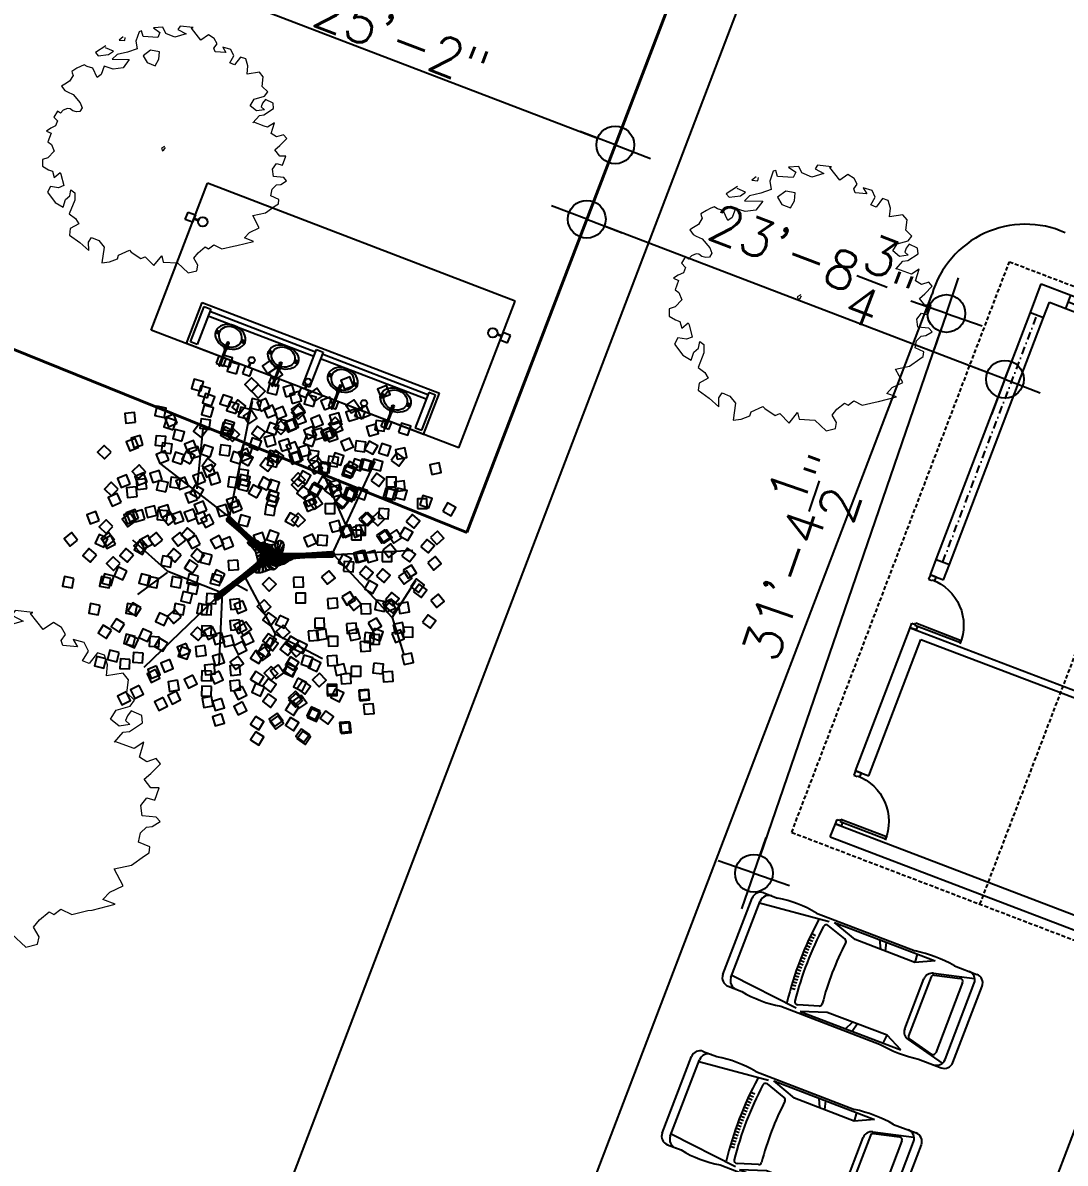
# Model space of a CAD drawing. Extents: x 2080 to 102399, y 2071 to 93424.
# Drawn here: x 77455 to 78118, y 79465 to 80191 of the extents above; entities that cross this region are included whole.
import ezdxf

# ---------------------------------------------------------------- set-up
doc = ezdxf.new("R2010")
doc.units = 0
doc.header["$LTSCALE"] = 20
doc.header["$MEASUREMENT"] = 0
doc.header["$PDMODE"] = 34
doc.header["$PDSIZE"] = 5
doc.linetypes.add('DASHDOT', pattern=[1, 0.5, -0.25, 0, -0.25])
doc.linetypes.add('HIDDEN', pattern=[0.375, 0.25, -0.125])
doc.layers.add('correct', color=230, linetype='Continuous', plot=False)
for name, color, linetype in [('DIMLINE', 254, 'Continuous'), ('DOOR', 1, 'Continuous'), ('PLUMBING', 6, 'Continuous'), ('proposed tree', 3, 'Continuous'), ('road', 2, 'Continuous'), ('Roof lilne', 31, 'Continuous'), ('VEHICLES', 6, 'Continuous'), ('wall', 13, 'Continuous')]:
    doc.layers.add(name, color=color, linetype=linetype)
for name, color, linetype, lineweight in [('fence', 13, 'FENCELINE2', 40), ('Mango tree', 96, 'Continuous', 5), ('sappotta', 114, 'Continuous', 5)]:
    doc.layers.add(name, color=color, linetype=linetype, lineweight=lineweight)
doc.styles.add('STYLE1', font='romans.shx')
doc.linetypes.add('FENCELINE2', pattern='A,0.25,-0.1,[132,ltypeshp.shx,S=0.1,R=0,X=-0.1,Y=0],-0.1,1', length=1.45)
doc.dimstyles.get("Standard").update_dxf_attribs({"dimtxt": 24, "dimasz": 12, "dimexe": 0.18, "dimexo": 0.0625, "dimgap": 0, "dimtad": 1, "dimzin": 1, "dimdsep": 46, "dimlunit": 4, "dimtxsty": 'STYLE1', "dimblk": 'BLK', "dimcen": 0, "dimse1": 1, "dimse2": 1, "dimclrt": 3, "dimazin": 0, "dimtfac": 1, "dimtix": 1, "dimtmove": 2, "dimatfit": 3, "dimldrblk": 'BLK', "dimfxl": 1, "dimtolj": 1, "dimtzin": 0, "dimarcsym": 0})

# ---------------------------------------------------------------- blocks, each defined once
blk = doc.blocks.new('NEEM')
at = {"layer": 'sappotta', "linetype": 'Continuous'}
for p, q in [((-0.2131, 1.0923), (-0.2421, 1.0068)), ((-0.1911, 1.0989), (-0.2131, 1.0923)), ((-0.177, 1.0484), (-0.1911, 1.0989)), ((0.0031, 1.1323), (-0.083, 1.1274)), ((-0.083, 1.1274), (-0.0227, 1.0834)), ((-0.0227, 1.0834), (-0.0431, 1.0394)), ((0.0298, 1.0769), (0.0031, 1.1323)), ((0.1144, 1.0427), (0.0298, 1.0769)), ((0.2162, 1.072), (0.1144, 1.0427)), ((0.1622, 1.1437), (0.1418, 1.1119)), ((0.1418, 1.1119), (0.2162, 1.072)), ((0.2828, 1.1298), (0.1622, 1.1437)), ((0.2671, 1.1233), (0.2828, 1.1298)), ((0.3509, 1.0158), (0.2671, 1.1233)), ((-0.3588, 1.0435), (-0.3956, 1.0158)), ((-0.3956, 1.0158), (-0.3455, 1.0109)), ((-0.3455, 1.0109), (-0.34, 1.0386)), ((-0.2421, 1.0068), (-0.2303, 0.9351)), ((-0.0431, 1.0394), (-0.177, 1.0484)), ((0.4207, 1.063), (0.3509, 1.0158)), ((0.4731, 1.0296), (0.4207, 1.063)), ((0.5006, 0.9816), (0.4731, 1.0296)), ((-0.517, 0.9628), (-0.6142, 0.9009)), ((-0.5209, 0.9449), (-0.5209, 0.9449)), ((-0.4489, 0.9131), (-0.5209, 0.9449)), ((-0.2303, 0.9351), (-0.3196, 0.9058)), ((-0.1081, 0.9221), (-0.177, 0.8716)), ((-0.0274, 0.9083), (-0.1081, 0.9221)), ((0.4716, 0.9417), (0.5006, 0.9816)), ((0.4825, 0.9083), (0.4716, 0.9417)), ((0.5515, 0.9498), (0.5813, 0.9001)), ((0.6267, 0.9278), (0.5515, 0.9498)), ((0.6541, 0.87), (0.6267, 0.9278)), ((-0.6142, 0.9009), (-0.5891, 0.87)), ((-0.5891, 0.87), (-0.4935, 0.8838)), ((-0.4935, 0.8838), (-0.4489, 0.9131)), ((-0.4152, 0.8838), (-0.459, 0.839)), ((-0.3196, 0.9058), (-0.4152, 0.8838)), ((-0.177, 0.8716), (-0.1394, 0.8089)), ((-0.0345, 0.839), (-0.0274, 0.9083)), ((0.5813, 0.9001), (0.4825, 0.9083)), ((0.6157, 0.8064), (0.6541, 0.87)), ((0.7152, 0.8602), (0.6604, 0.7877)), ((0.7622, 0.8439), (0.7152, 0.8602)), ((0.7826, 0.7787), (0.7622, 0.8439)), ((-0.7489, 0.7739), (-0.7826, 0.7567)), ((-0.7168, 0.7893), (-0.7489, 0.7739)), ((-0.6886, 0.7722), (-0.7168, 0.7893)), ((-0.6384, 0.7576), (-0.6886, 0.7722)), ((-0.5335, 0.7763), (-0.5617, 0.6989)), ((-0.452, 0.7502), (-0.5335, 0.7763)), ((-0.459, 0.839), (-0.3032, 0.8374)), ((-0.3032, 0.8374), (-0.3611, 0.7616)), ((-0.1394, 0.8089), (-0.0674, 0.7796)), ((-0.0674, 0.7796), (-0.0345, 0.839)), ((0.6604, 0.7877), (0.6157, 0.8064)), ((0.7755, 0.7038), (0.7826, 0.7787)), ((-0.8178, 0.6924), (-0.8499, 0.6378)), ((-0.7826, 0.7567), (-0.8304, 0.7291)), ((-0.8304, 0.7291), (-0.8264, 0.7144)), ((-0.8264, 0.7144), (-0.8178, 0.6924)), ((-0.5985, 0.672), (-0.6384, 0.7576)), ((-0.5617, 0.6989), (-0.5985, 0.672)), ((-0.3611, 0.7616), (-0.452, 0.7502)), ((0.8883, 0.7225), (0.7755, 0.7038)), ((0.9236, 0.6785), (0.8883, 0.7225)), ((-0.8922, 0.6126), (-0.9228, 0.5938)), ((-0.8499, 0.6378), (-0.8922, 0.6126)), ((0.9126, 0.5906), (0.9236, 0.6785)), ((-0.9228, 0.5938), (-0.8946, 0.5547)), ((-0.8946, 0.5547), (-0.868, 0.5401)), ((-0.868, 0.5401), (-0.8178, 0.5173)), ((0.9643, 0.5409), (0.9126, 0.5906)), ((0.9338, 0.5002), (0.9643, 0.5409)), ((-0.8178, 0.5173), (-0.752, 0.4399)), ((0.8037, 0.4146), (0.8398, 0.4749)), ((0.8398, 0.4749), (0.9338, 0.5002)), ((0.9424, 0.4708), (0.9165, 0.4374)), ((1.0137, 0.4391), (0.9424, 0.4708)), ((-0.8695, 0.3894), (-0.9079, 0.3723)), ((-0.846, 0.3861), (-0.8695, 0.3894)), ((-0.821, 0.3674), (-0.846, 0.3861)), ((-0.7348, 0.3943), (-0.7567, 0.3609)), ((-0.752, 0.4399), (-0.7348, 0.3943)), ((0.8601, 0.3666), (0.8037, 0.4146)), ((0.9165, 0.4374), (0.904, 0.404)), ((0.904, 0.404), (0.933, 0.378)), ((0.9298, 0.3315), (1.0176, 0.3886)), ((1.0176, 0.3886), (1.0137, 0.4391)), ((-0.9604, 0.3657), (-0.9941, 0.3095)), ((-0.9941, 0.3095), (-0.9612, 0.2745)), ((-0.9345, 0.3454), (-0.9604, 0.3657)), ((-0.9079, 0.3723), (-0.9345, 0.3454)), ((-0.7881, 0.3592), (-0.821, 0.3674)), ((-0.7567, 0.3609), (-0.7881, 0.3592)), ((0.8288, 0.259), (0.8875, 0.3258)), ((0.933, 0.378), (0.8601, 0.3666)), ((0.8875, 0.3258), (0.9298, 0.3315)), ((-0.9612, 0.2745), (-0.9776, 0.2289)), ((0.8382, 0.2623), (0.8288, 0.259)), ((0.9306, 0.2281), (0.8382, 0.2623)), ((1.0254, 0.259), (0.962, 0.2175)), ((0.9964, 0.1597), (1.0254, 0.259)), ((-1.0231, 0.2077), (-1.0622, 0.1825)), ((-1.0622, 0.1825), (-1.0199, 0.1621)), ((-1.0199, 0.1621), (-1.0489, 0.0839)), ((-0.9776, 0.2289), (-1.0231, 0.2077)), ((0.962, 0.2175), (0.9306, 0.2281)), ((1.0458, 0.1287), (0.9964, 0.1597)), ((-1.0489, 0.0839), (-1.0168, 0.0595)), ((1.1092, 0.1491), (1.0458, 0.1287)), ((1.074, 0.0489), (1.1374, 0.114)), ((1.1374, 0.114), (1.1092, 0.1491)), ((-1.0168, 0.0595), (-0.991, -0.0024)), ((0.0196, 0.0407), (-0.0094, 0.0244)), ((-0.0094, 0.0244), (0, 0)), ((0, 0), (0.0141, 0.0114)), ((0.0141, 0.0114), (0.0274, 0.031)), ((1.0286, 0.0106), (1.074, 0.0489)), ((1.074, -0.0472), (1.0286, 0.0106)), ((-1.0481, -0.0619), (-1.0975, -0.0774)), ((-0.991, -0.0024), (-1.0481, -0.0619)), ((1.1288, -0.0472), (1.074, -0.0472)), ((1.0998, -0.1287), (1.1288, -0.0472)), ((-1.0975, -0.0774), (-1.0983, -0.1401)), ((-1.0983, -0.1401), (-1.0442, -0.1727)), ((1.0074, -0.1662), (1.0458, -0.114)), ((1.0458, -0.114), (1.0998, -0.1287)), ((-1.0442, -0.1727), (-1.0066, -0.1849)), ((-1.0066, -0.1849), (-0.9917, -0.2436)), ((-0.9917, -0.2436), (-0.9369, -0.1979)), ((-0.9369, -0.1979), (-0.9298, -0.2134)), ((-0.9298, -0.2134), (-0.9024, -0.3177)), ((1.016, -0.2338), (1.0074, -0.1662)), ((1.11, -0.2427), (1.016, -0.2338)), ((1.0834, -0.3063), (1.1367, -0.2729)), ((1.1367, -0.2729), (1.11, -0.2427)), ((-1.0246, -0.325), (-1.0521, -0.378)), ((-1.0521, -0.378), (-0.9816, -0.4708)), ((-0.9526, -0.3364), (-1.0246, -0.325)), ((-0.9024, -0.3177), (-0.9526, -0.3364)), ((-0.8484, -0.4114), (-0.8374, -0.3552)), ((-0.8374, -0.3552), (-0.8029, -0.3828)), ((0.9917, -0.4105), (1.0043, -0.3495)), ((1.0043, -0.3495), (1.045, -0.3112)), ((1.045, -0.3112), (1.0834, -0.3063)), ((-0.9103, -0.5156), (-0.8883, -0.4456)), ((-0.8883, -0.4456), (-0.8484, -0.4114)), ((-0.8029, -0.4521), (-0.8531, -0.5759)), ((-0.8029, -0.3828), (-0.8029, -0.4521)), ((1.0662, -0.4431), (0.9917, -0.4105)), ((1.0615, -0.4839), (1.0662, -0.4431)), ((-0.9816, -0.4708), (-0.9103, -0.5156)), ((0.9432, -0.5653), (1.0317, -0.5026)), ((1.0317, -0.5026), (1.0615, -0.4839)), ((-0.8531, -0.5759), (-0.7967, -0.6191)), ((0.8264, -0.5914), (0.9432, -0.5653)), ((0.8868, -0.7038), (0.8264, -0.5914)), ((-0.7661, -0.668), (-0.8445, -0.7103)), ((-0.7967, -0.6191), (-0.7661, -0.668)), ((-0.8445, -0.7103), (-0.8523, -0.7698)), ((0.7512, -0.7967), (0.7975, -0.747)), ((0.7975, -0.747), (0.8868, -0.7038)), ((-0.8523, -0.7698), (-0.7575, -0.8382)), ((-0.7575, -0.8382), (-0.6753, -0.9123)), ((-0.676, -0.8358), (-0.6486, -0.791)), ((-0.6753, -0.9123), (-0.676, -0.8358)), ((-0.6486, -0.791), (-0.582, -0.8203)), ((-0.582, -0.8203), (-0.5343, -0.8806)), ((0.68, -0.8667), (0.8343, -0.8276)), ((0.8343, -0.8276), (0.7512, -0.7967)), ((-0.5343, -0.8806), (-0.5538, -1.0247)), ((-0.4011, -0.9547), (-0.3016, -0.9074)), ((-0.3016, -0.9074), (-0.2859, -0.9262)), ((0.3267, -0.9319), (0.3909, -0.8789)), ((0.3909, -0.8789), (0.423, -0.8968)), ((0.423, -0.8968), (0.47, -0.8602)), ((0.47, -0.8602), (0.5429, -0.896)), ((0.5429, -0.896), (0.6518, -0.8708)), ((0.6518, -0.8708), (0.68, -0.8667)), ((-0.4857, -1.015), (-0.4128, -0.9881)), ((-0.4128, -0.9881), (-0.4011, -0.9547)), ((-0.2859, -0.9262), (-0.1966, -0.9856)), ((-0.1966, -0.9856), (-0.1575, -0.9685)), ((-0.1575, -0.9685), (-0.0783, -1.0492)), ((-0.0783, -1.0492), (-0.0063, -0.9604)), ((-0.0063, -0.9604), (0.0063, -1.0174)), ((0.2867, -0.9824), (0.3267, -0.9319)), ((0.3235, -1.0459), (0.2867, -0.9824)), ((-0.5538, -1.0247), (-0.4857, -1.015)), ((0.0063, -1.0174), (0.1394, -1.0255)), ((0.1394, -1.0255), (0.2358, -1.1152)), ((0.3141, -1.0964), (0.3235, -1.0459)), ((0.2358, -1.1152), (0.3141, -1.0964))]:
    blk.add_line(p, q, dxfattribs=at)
blk = doc.blocks.new('3DLF-S')
at = {"color": 3}
blk.add_3dface([(0, 0), (-4, -4, -4), (0, -8, -8), (4, -4, -4)], dxfattribs=at)
blk = doc.blocks.new('3DLFS-S')
at = {"color": 92}
for p, rotation in [((-7.25, 0.25, 10.5), 338.5232090204596), ((-21.75, -8.25, -0.46), 330.9453959009229), ((11.5, -2.25, 8.5), 25.76932762433872), ((28, -11.58, 2.5), 29.93151184050779), ((-11.25, -21.75), 349.3803447238449), ((11, -25.71, 1), 29.93151184050779)]:
    blk.add_blockref('3DLF-S', p, dxfattribs=dict(at, rotation=rotation))
blk.add_blockref('3DLF-S', (-1.75, -11.41, 4.75), dxfattribs=at)
blk = doc.blocks.new('T48')
at = {"color": 10, "extrusion": (6.99446e-33, -1, -1.83772e-16)}
for p, q in [((-0.0984, 0.0995, 0.6032), (-0.0413, 0.3873, 0.7588)), ((-0.1789, 0.1693, 0.6646), (-0.164, 0.3196, 0.8033)), ((-0.0984, 0.0995, 0.5958), (-0.2688, 0.2307, 0.725)), ((0.1651, 0.0063, 0.4593), (0.3567, 0.0169, 0.5895))]:
    blk.add_line(p, q, dxfattribs=at)
at = {"color": 10}
for p, q in [((0.1916, 0.0783, 0.5027), (0.1238, 0.2318, 0.5027)), ((0.1566, 0.0063, 0.4614), (0.2635, 0.2371, 0.6022)), ((-0.2519, -0.036, 0.508), (-0.3387, 0.0423, 0.5387)), ((0.1598, 0.0063, 0.4614), (0.3059, -0.1503, 0.6022)), ((-0.254, -0.0381, 0.5122), (-0.3271, -0.0931, 0.6011)), ((-0.12, -0.0885, 0.417), (-0.2519, -0.036, 0.508)), ((-0.0624, -0.0466, 0.3387), (0.0148, -0.1905, 0.3598)), ((0.3059, -0.1503, 0.6022), (0.3641, -0.0582, 0.653)), ((-0.3111, -0.2741, 0.6445), (-0.1333, -0.1027, 0.4233)), ((-0.1168, -0.0885, 0.417), (-0.1253, -0.2699, 0.5122)), ((0.3059, -0.1503, 0.6022), (0.3344, -0.2434, 0.6382)), ((0.0148, -0.1905, 0.3598), (0.0011, -0.2275, 0.4117)), ((0.0148, -0.1905, 0.3598), (0.1323, -0.2519, 0.3598))]:
    blk.add_line(p, q, dxfattribs=at)
at = {"color": 10, "extrusion": (1, 0, 0)}
blk.add_line((-0.0544, -0.0836, 0.4307), (-0.0929, -0.0624, 0.6985), dxfattribs=at)
at = {"color": 10}
blk.add_lwpolyline([(0.0317, 0.0392, -0.117832), (0.0349, 0.0351, -0.109862), (0.036, 0.0296, -0.036437), (0.0354, 0.0234, -0.034184), (0.0339, 0.0169, -0.070317), (0.0317, 0.0123, 0.121404), (0.0307, 0.0095, 0.105675), (0.0309, 0.0078, 0.10563), (0.0317, 0.0063, 0.11787), (0.034, 0.0048, 0.050289), (0.0402, 0.0032, 0.018663), (0.0459, 0.0025, 0.01497), (0.0529, 0.0021, 0.087147), (0.0578, 0.0029, -0.118281), (0.0614, 0.0032, -0.325615), (0.0642, 0.0004, -0.326103), (0.0624, -0.0032, -0.032273), (0.0591, -0.0046, 0.027106), (0.055, -0.0063, 0.002318), (0.0467, -0.0105, 0.008478), (0.0444, -0.0116, 0.036344), (0.042, -0.0132, -0.022039), (0.0381, -0.0159, -0.092744), (0.0318, -0.0183, 0.069203), (0.0233, -0.0212, 0.147866), (0.0177, -0.0264, -0.172152), (0.0127, -0.0307, -0.132721), (0.0065, -0.0313, 0.108842), (-0.0011, -0.0317, 0.053805), (-0.0066, -0.0339, -0.040641), (-0.0138, -0.037, -0.081395), (-0.0294, -0.0396, -0.221332), (-0.0349, -0.037, -0.079922), (-0.0366, -0.0342, -0.108313), (-0.037, -0.0317, -0.048517), (-0.0366, -0.0289, -0.02389), (-0.0349, -0.0233, -0.137674), (-0.0294, -0.0155, 0.264867), (-0.0275, -0.0106, 0.017693), (-0.028, -0.0077, 0.00755), (-0.0296, -0.0011, 0.004346), (-0.0318, 0.0072, 0.010497), (-0.0328, 0.0106, 0.070056), (-0.0345, 0.0141, 0.023562), (-0.0413, 0.0233, 0.090241), (-0.0474, 0.0285, -0.118501), (-0.0519, 0.0328, -0.08154), (-0.0529, 0.0353, -0.126697), (-0.0529, 0.037, -0.215241), (-0.0518, 0.0384, -0.116434), (-0.0487, 0.0392, -0.22855), (-0.0456, 0.0377, 0.214017), (-0.0423, 0.036, 0.07524), (-0.0392, 0.0363, 0.190759), (-0.0381, 0.037, 0.274563), (-0.038, 0.0385, -0.2385), (-0.0381, 0.0402, -0.087445), (-0.0371, 0.0416, -0.110244), (-0.036, 0.0423, -0.136741), (-0.0342, 0.0425, -0.06456), (-0.0307, 0.0413, -0.144236), (-0.0272, 0.038, 0.201708), (-0.0243, 0.036, 0.026586), (-0.0197, 0.0351, -0.015616), (-0.0116, 0.0339, -0.012911), (-0.0034, 0.0321, 0.016293), (0.0032, 0.0307, 0.100723), (0.0087, 0.0308, 0.063874), (0.0169, 0.0339, 0.158892), (0.0202, 0.0372, -0.171356), (0.0233, 0.0402, -0.140353), (0.0277, 0.0409, -0.14068)], format="xyb", close=True, dxfattribs=at)
blk.add_circle((0, 0, 0.0593), 0.0169, dxfattribs=at)
at = {"color": 10, "extrusion": (0.668965, 4.71754e-17, 0.743294)}
blk.add_circle((0.0067, 0.1929, 0.4486), 0.00635, dxfattribs=at)
at = {"color": 92, "xscale": 0.00423333291, "yscale": 0.00423333291, "zscale": 0.00423333291}
for p, rotation in [((-0.0512, 0.3634, 0.4773), 180), ((-0.0347, 0.3469, 0.5778), 180), ((0.2193, 0.2927, 0.6911), 127.0355451173859), ((-0.1257, 0.2737, 0.7715), 217.0355451173859), ((-0.2751, 0.2492, 0.5313), 241.10908773184), ((0.0646, 0.2942, 0.7715), 180), ((0.0532, 0.2187, 0.4392), 127.0355451173859), ((0.1697, 0.2419, 0.5345), 127.0355451173859), ((-0.2217, 0.214, 0.6223), 217.0355451173859), ((-0.0766, 0.2087, 0.5239), 217.0355451173859), ((0.0212, 0.2561, 0.581), 180), ((0.0824, 0.1895, 0.3736), 127.0355451173859), ((0.1019, 0.2041, 0.7334), 127.0355451173859), ((0.1566, 0.2654, 0.6181), 180), ((-0.0983, 0.239, 0.6773), 180), ((0.0782, 0.1863, 0.8901), 127.0355451173859), ((-0.2004, 0.1285, 0.6773), 217.0355451173859), ((-0.056, 0.1294, 0.5408), 217.0355451173859), ((-0.0313, 0.1487, 0.9155), 217.0355451173859), ((0.3278, 0.115, 0.6159), 116.7371100578059), ((0.0646, 0.127, 0.8805), 180), ((0.0646, 0.1143, 0.3831), 180), ((-0.2706, 0.0643, 0.3937), 241.10908773184), ((0.0356, 0.06, 0.8699), 217.0355451173859), ((0.1746, 0.1016, 0.8901), 90), ((0.1799, 0.1016, 0.3736), 90), ((0.2043, 0.1016, 0.7334), 90), ((0.2753, 0.0475, 0.4286), 105.1767250495332), ((-0.2856, 0.0738, 0.6742), 260.280514680602), ((-0.1363, 0.0536, 0.6773), 274.426310174705), ((0.0646, 0.0265, 0.8699), 180), ((0.1228, -0.0191, 0.6773), 105.1767250495332), ((-0.3807, 0.0017, 0.5165), 274.426310174705), ((-0.2887, 0.0017, 0.8181), 274.426310174705), ((-0.1701, 0.0017, 0.454), 274.426310174705), ((-0.1119, 0.0017, 0.9165), 274.426310174705), ((0.188, -0.0842, 0.6551), 105.1767250495332), ((-0.0904, -0.066, 0.9165), 311.4618552920909), ((0.24, -0.0892, 0.7673), 68.14117993214732), ((0.2855, -0.0824, 0.5175), 54.73338241883649), ((0.2622, -0.1654, 0.5673), 68.14117993214732), ((0.0168, -0.0972, 0.8329), 19.52835435071045), ((-0.2315, -0.1725, 0.8181), 311.4618552920909), ((-0.0451, -0.1141, 0.7705), 342.4928092333245), ((-0.1488, -0.2181, 0.453), 294.8881552746311), ((0.0639, -0.1597, 0.9017), 19.52835435071045), ((-0.305, -0.2279, 0.5165), 311.4618552920909), ((-0.2725, -0.2122, 0.6456), 311.4618552920909), ((-0.0451, -0.166, 0.9017), 342.4928092333245), ((0.0694, -0.1975, 0.4646), 28.35728449507812), ((0.0977, -0.2045, 0.6371), 19.52835435071045), ((-0.0635, -0.1995, 0.4646), 351.3217393776923), ((0.1544, -0.2796, 0.7345), 19.52835435071045), ((-0.0451, -0.2782, 0.6371), 342.4928092333245), ((-0.0451, -0.3163, 0.7345), 342.4928092333245), ((0.0947, -0.3242, 0.635), 19.52835435071045), ((0.0952, -0.3294, 0.508), 20.68147253157148)]:
    blk.add_blockref('3DLFS-S', p, dxfattribs=dict(at, rotation=rotation))
at = {"xscale": 0.00423333291, "yscale": 0.00423333291, "zscale": 0.00423333291}
for p, rotation in [((-0.0783, -0.0074, 0.9843), 319.1446237411043), ((0.0603, -0.0508, 0.9843), 46.3875157474432)]:
    blk.add_blockref('3DLF-S', p, dxfattribs=dict(at, rotation=rotation))
blk.add_blockref('3DLF-S', (0, -0.0508, 0.9843), dxfattribs=at)
at = {"color": 10}
mesh = blk.add_polymesh((2, 36), dxfattribs=dict(at, n_close=True))
for k, corner in enumerate([(-0.0046, 0.0044, 0.2678), (-0.0035, 0.0053, 0.2678), (-0.0022, 0.0061, 0.2678), (-0.0009, 0.0067, 0.2678), (0.0006, 0.007, 0.2678), (0.0021, 0.007, 0.2678), (0.0035, 0.0068, 0.2678), (0.0049, 0.0063, 0.2678), (0.0062, 0.0056, 0.2678), (0.0074, 0.0047, 0.2678), (0.0083, 0.0036, 0.2678), (0.0091, 0.0023, 0.2678), (0.0097, 0.0009, 0.2678), (0.0099, -0.0005, 0.2678), (0.01, -0.002, 0.2678), (0.0098, -0.0034, 0.2678), (0.0093, -0.0048, 0.2678), (0.0086, -0.0061, 0.2678), (0.0077, -0.0073, 0.2678), (0.0066, -0.0083, 0.2678), (0.0053, -0.009, 0.2678), (0.0039, -0.0096, 0.2678), (0.0025, -0.0099, 0.2678), (0.001, -0.0099, 0.2678), (-0.0004, -0.0097, 0.2678), (-0.0018, -0.0092, 0.2678), (-0.0031, -0.0085, 0.2678), (-0.0043, -0.0076, 0.2678), (-0.0053, -0.0065, 0.2678), (-0.006, -0.0052, 0.2678), (-0.0066, -0.0039, 0.2678), (-0.0069, -0.0024, 0.2678), (-0.0069, -0.0009, 0.2678), (-0.0067, 0.0005, 0.2678), (-0.0062, 0.0019, 0.2678), (-0.0055, 0.0032, 0.2678), (-0.0963, 0.0992, 0.5969), (-0.0957, 0.0985, 0.5976), (-0.0954, 0.0978, 0.5983), (-0.0951, 0.0969, 0.599), (-0.0951, 0.096, 0.5996), (-0.0952, 0.095, 0.6001), (-0.0955, 0.094, 0.6006), (-0.0959, 0.0931, 0.6009), (-0.0965, 0.0922, 0.6011), (-0.0972, 0.0913, 0.6011), (-0.098, 0.0906, 0.6011), (-0.0989, 0.0899, 0.6009), (-0.0999, 0.0894, 0.6006), (-0.1008, 0.0891, 0.6001), (-0.1018, 0.0889, 0.5996), (-0.1027, 0.0889, 0.599), (-0.1036, 0.0891, 0.5983), (-0.1043, 0.0894, 0.5976), (-0.105, 0.0899, 0.5969), (-0.1055, 0.0906, 0.5961), (-0.1059, 0.0913, 0.5954), (-0.1061, 0.0922, 0.5948), (-0.1062, 0.0931, 0.5942), (-0.1061, 0.0941, 0.5936), (-0.1058, 0.0951, 0.5932), (-0.1053, 0.096, 0.5929), (-0.1048, 0.0969, 0.5927), (-0.1041, 0.0978, 0.5926), (-0.1032, 0.0985, 0.5927), (-0.1024, 0.0992, 0.5929), (-0.1014, 0.0997, 0.5932), (-0.1004, 0.1, 0.5936), (-0.0995, 0.1002, 0.5942), (-0.0986, 0.1002, 0.5948), (-0.0977, 0.1, 0.5954), (-0.0969, 0.0997, 0.5961)]):
    mesh.set_mesh_vertex(divmod(k, 36), corner)
mesh = blk.add_polymesh((2, 36), dxfattribs=dict(at, n_close=True))
for k, corner in enumerate([(0.0169, 0, 0.0593), (0.0167, 0.0029, 0.0593), (0.0159, 0.0058, 0.0593), (0.0147, 0.0085, 0.0593), (0.013, 0.0109, 0.0593), (0.0109, 0.013, 0.0593), (0.0085, 0.0147, 0.0593), (0.0058, 0.0159, 0.0593), (0.0029, 0.0167, 0.0593), (0, 0.0169, 0.0593), (-0.0029, 0.0167, 0.0593), (-0.0058, 0.0159, 0.0593), (-0.0085, 0.0147, 0.0593), (-0.0109, 0.013, 0.0593), (-0.013, 0.0109, 0.0593), (-0.0147, 0.0085, 0.0593), (-0.0159, 0.0058, 0.0593), (-0.0167, 0.0029, 0.0593), (-0.0169, 0, 0.0593), (-0.0167, -0.0029, 0.0593), (-0.0159, -0.0058, 0.0593), (-0.0147, -0.0085, 0.0593), (-0.013, -0.0109, 0.0593), (-0.0109, -0.013, 0.0593), (-0.0085, -0.0147, 0.0593), (-0.0058, -0.0159, 0.0593), (-0.0029, -0.0167, 0.0593), (0, -0.0169, 0.0593), (0.0029, -0.0167, 0.0593), (0.0058, -0.0159, 0.0593), (0.0085, -0.0147, 0.0593), (0.0109, -0.013, 0.0593), (0.013, -0.0109, 0.0593), (0.0147, -0.0085, 0.0593), (0.0159, -0.0058, 0.0593), (0.0167, -0.0029, 0.0593), (0.0223, 0.0396), (0.015, 0.0329), (0.0052, 0.0305), (-0.0048, 0.0324), (-0.0147, 0.0344), (-0.0247, 0.0361), (-0.0327, 0.0421), (-0.0383, 0.0368), (-0.0474, 0.0389), (-0.0522, 0.0334), (-0.0448, 0.0267), (-0.0381, 0.0191), (-0.0328, 0.0105), (-0.0301, 0.0007), (-0.0278, -0.0091), (-0.0317, -0.0177), (-0.0361, -0.0268), (-0.0354, -0.0365), (-0.0263, -0.0395), (-0.0163, -0.0378), (-0.0068, -0.0341), (0.0028, -0.0311), (0.0128, -0.0306), (0.0199, -0.0236), (0.0288, -0.019), (0.0384, -0.0157), (0.047, -0.0103), (0.0561, -0.0059), (0.0642, -0.0006), (0.0566, 0.0025), (0.0465, 0.0024), (0.0365, 0.004), (0.031, 0.0108), (0.0348, 0.0202), (0.036, 0.0303), (0.0317, 0.0392)]):
    mesh.set_mesh_vertex(divmod(k, 36), corner)
mesh = blk.add_polymesh((2, 36), dxfattribs=dict(at, n_close=True))
for k, corner in enumerate([(-0.0047, -0.0042, 0.2678), (-0.0056, -0.0031, 0.2678), (-0.0063, -0.0017, 0.2678), (-0.0067, -0.0003, 0.2678), (-0.0069, 0.0011, 0.2678), (-0.0068, 0.0026, 0.2678), (-0.0065, 0.004, 0.2678), (-0.0059, 0.0054, 0.2678), (-0.0051, 0.0066, 0.2678), (-0.0041, 0.0077, 0.2678), (-0.0029, 0.0086, 0.2678), (-0.0016, 0.0093, 0.2678), (-0.0002, 0.0097, 0.2678), (0.0013, 0.0099, 0.2678), (0.0028, 0.0098, 0.2678), (0.0042, 0.0095, 0.2678), (0.0056, 0.0089, 0.2678), (0.0068, 0.0081, 0.2678), (0.0079, 0.0071, 0.2678), (0.0088, 0.0059, 0.2678), (0.0094, 0.0046, 0.2678), (0.0099, 0.0032, 0.2678), (0.01, 0.0017, 0.2678), (0.01, 0.0002, 0.2678), (0.0096, -0.0012, 0.2678), (0.009, -0.0026, 0.2678), (0.0082, -0.0038, 0.2678), (0.0072, -0.0049, 0.2678), (0.0061, -0.0058, 0.2678), (0.0047, -0.0064, 0.2678), (0.0033, -0.0069, 0.2678), (0.0019, -0.007, 0.2678), (0.0004, -0.007, 0.2678), (-0.0011, -0.0066, 0.2678), (-0.0024, -0.0061, 0.2678), (-0.0036, -0.0053, 0.2678), (-0.1348, -0.0955, 0.4233), (-0.1341, -0.0951, 0.4241), (-0.1334, -0.0948, 0.4248), (-0.1325, -0.0946, 0.4254), (-0.1316, -0.0946, 0.426), (-0.1306, -0.0948, 0.4266), (-0.1297, -0.0952, 0.427), (-0.1287, -0.0957, 0.4273), (-0.1279, -0.0963, 0.4275), (-0.1271, -0.0971, 0.4276), (-0.1264, -0.098, 0.4275), (-0.1258, -0.0989, 0.4273), (-0.1254, -0.0999, 0.427), (-0.1252, -0.1009, 0.4266), (-0.1251, -0.1019, 0.426), (-0.1251, -0.1028, 0.4254), (-0.1254, -0.1036, 0.4248), (-0.1258, -0.1044, 0.4241), (-0.1263, -0.105, 0.4233), (-0.127, -0.1055, 0.4226), (-0.1278, -0.1058, 0.4219), (-0.1287, -0.1059, 0.4212), (-0.1296, -0.1059, 0.4206), (-0.1305, -0.1057, 0.4201), (-0.1315, -0.1054, 0.4196), (-0.1324, -0.1049, 0.4193), (-0.1333, -0.1042, 0.4191), (-0.1341, -0.1034, 0.4191), (-0.1348, -0.1026, 0.4191), (-0.1353, -0.1016, 0.4193), (-0.1357, -0.1006, 0.4196), (-0.136, -0.0997, 0.4201), (-0.1361, -0.0987, 0.4206), (-0.136, -0.0978, 0.4212), (-0.1358, -0.0969, 0.4219), (-0.1354, -0.0962, 0.4226)]):
    mesh.set_mesh_vertex(divmod(k, 36), corner)
mesh = blk.add_polymesh((2, 36), dxfattribs=dict(at, n_close=True))
for k, corner in enumerate([(0.0169, 0, 0.0593), (0.0167, 0.0029, 0.0593), (0.0159, 0.0058, 0.0593), (0.0147, 0.0085, 0.0593), (0.013, 0.0109, 0.0593), (0.0109, 0.013, 0.0593), (0.0085, 0.0147, 0.0593), (0.0058, 0.0159, 0.0593), (0.0029, 0.0167, 0.0593), (0, 0.0169, 0.0593), (-0.0029, 0.0167, 0.0593), (-0.0058, 0.0159, 0.0593), (-0.0085, 0.0147, 0.0593), (-0.0109, 0.013, 0.0593), (-0.013, 0.0109, 0.0593), (-0.0147, 0.0085, 0.0593), (-0.0159, 0.0058, 0.0593), (-0.0167, 0.0029, 0.0593), (-0.0169, 0, 0.0593), (-0.0167, -0.0029, 0.0593), (-0.0159, -0.0058, 0.0593), (-0.0147, -0.0085, 0.0593), (-0.013, -0.0109, 0.0593), (-0.0109, -0.013, 0.0593), (-0.0085, -0.0147, 0.0593), (-0.0058, -0.0159, 0.0593), (-0.0029, -0.0167, 0.0593), (0, -0.0169, 0.0593), (0.0029, -0.0167, 0.0593), (0.0058, -0.0159, 0.0593), (0.0085, -0.0147, 0.0593), (0.0109, -0.013, 0.0593), (0.013, -0.0109, 0.0593), (0.0147, -0.0085, 0.0593), (0.0159, -0.0058, 0.0593), (0.0167, -0.0029, 0.0593), (0.0116, 0, 0.2773), (0.0115, 0.002, 0.2773), (0.0109, 0.004, 0.2773), (0.0101, 0.0058, 0.2773), (0.0089, 0.0075, 0.2773), (0.0075, 0.0089, 0.2773), (0.0058, 0.0101, 0.2773), (0.004, 0.0109, 0.2773), (0.002, 0.0115, 0.2773), (0, 0.0116, 0.2773), (-0.002, 0.0115, 0.2773), (-0.004, 0.0109, 0.2773), (-0.0058, 0.0101, 0.2773), (-0.0075, 0.0089, 0.2773), (-0.0089, 0.0075, 0.2773), (-0.0101, 0.0058, 0.2773), (-0.0109, 0.004, 0.2773), (-0.0115, 0.002, 0.2773), (-0.0116, 0, 0.2773), (-0.0115, -0.002, 0.2773), (-0.0109, -0.004, 0.2773), (-0.0101, -0.0058, 0.2773), (-0.0089, -0.0075, 0.2773), (-0.0075, -0.0089, 0.2773), (-0.0058, -0.0101, 0.2773), (-0.004, -0.0109, 0.2773), (-0.002, -0.0115, 0.2773), (0, -0.0116, 0.2773), (0.002, -0.0115, 0.2773), (0.004, -0.0109, 0.2773), (0.0058, -0.0101, 0.2773), (0.0075, -0.0089, 0.2773), (0.0089, -0.0075, 0.2773), (0.0101, -0.0058, 0.2773), (0.0109, -0.004, 0.2773), (0.0115, -0.002, 0.2773)]):
    mesh.set_mesh_vertex(divmod(k, 36), corner)
mesh = blk.add_polymesh((2, 36), dxfattribs=dict(at, n_close=True))
for k, corner in enumerate([(0.0095, 0, 0.2741), (0.0094, 0.0015, 0.2741), (0.009, 0.0029, 0.2741), (0.0084, 0.0042, 0.2741), (0.0075, 0.0054, 0.2741), (0.0065, 0.0065, 0.2741), (0.0053, 0.0073, 0.2741), (0.004, 0.008, 0.2741), (0.0025, 0.0083, 0.2741), (0.0011, 0.0085, 0.2741), (-0.0004, 0.0083, 0.2741), (-0.0018, 0.008, 0.2741), (-0.0032, 0.0073, 0.2741), (-0.0044, 0.0065, 0.2741), (-0.0054, 0.0054, 0.2741), (-0.0063, 0.0042, 0.2741), (-0.0069, 0.0029, 0.2741), (-0.0073, 0.0015, 0.2741), (-0.0074, 0, 0.2741), (-0.0073, -0.0015, 0.2741), (-0.0069, -0.0029, 0.2741), (-0.0063, -0.0042, 0.2741), (-0.0054, -0.0054, 0.2741), (-0.0044, -0.0065, 0.2741), (-0.0032, -0.0073, 0.2741), (-0.0018, -0.008, 0.2741), (-0.0004, -0.0083, 0.2741), (0.0011, -0.0085, 0.2741), (0.0025, -0.0083, 0.2741), (0.004, -0.008, 0.2741), (0.0053, -0.0073, 0.2741), (0.0065, -0.0065, 0.2741), (0.0075, -0.0054, 0.2741), (0.0084, -0.0042, 0.2741), (0.009, -0.0029, 0.2741), (0.0094, -0.0015, 0.2741), (0.1567, 0.0131, 0.4625), (0.1559, 0.013, 0.4632), (0.1551, 0.0127, 0.4639), (0.1544, 0.0122, 0.4646), (0.1537, 0.0116, 0.4652), (0.1531, 0.0108, 0.4657), (0.1526, 0.0099, 0.4662), (0.1523, 0.0089, 0.4665), (0.1521, 0.0078, 0.4667), (0.152, 0.0067, 0.4667), (0.1521, 0.0056, 0.4667), (0.1523, 0.0046, 0.4665), (0.1526, 0.0036, 0.4662), (0.1531, 0.0027, 0.4657), (0.1537, 0.0019, 0.4652), (0.1544, 0.0012, 0.4646), (0.1551, 0.0008, 0.4639), (0.1559, 0.0005, 0.4632), (0.1567, 0.0004, 0.4625), (0.1576, 0.0005, 0.4617), (0.1583, 0.0008, 0.461), (0.1591, 0.0012, 0.4604), (0.1598, 0.0019, 0.4597), (0.1604, 0.0027, 0.4592), (0.1608, 0.0036, 0.4588), (0.1612, 0.0046, 0.4585), (0.1614, 0.0056, 0.4583), (0.1615, 0.0067, 0.4582), (0.1614, 0.0078, 0.4583), (0.1612, 0.0089, 0.4585), (0.1608, 0.0099, 0.4588), (0.1604, 0.0108, 0.4592), (0.1598, 0.0116, 0.4597), (0.1591, 0.0122, 0.4604), (0.1583, 0.0127, 0.461), (0.1576, 0.013, 0.4617)]):
    mesh.set_mesh_vertex(divmod(k, 36), corner)
blk = doc.blocks.new('V1')
at = {"linetype": 'Continuous'}
for p, q in [((0.3282, 0.1883), (0.0354, 0.1582)), ((0.0369, 0.2037), (0.0965, 0.2037)), ((0.2667, 0.2037), (0.6975, 0.2037)), ((0.4523, 0.1591), (0.3485, 0.1943)), ((0.3485, 0.1943), (0.7881, 0.1943)), ((0.5461, 0.1943), (0.5627, 0.1591)), ((0.5748, 0.1943), (0.5836, 0.1591)), ((0.71, 0.1943), (0.7139, 0.1591)), ((0.7881, 0.1943), (0.7139, 0.1591)), ((0.8687, 0.2037), (0.9669, 0.2037)), ((0, -0.1668), (0, 0.1668)), ((0.0354, -0.1668), (0.0354, 0.1668)), ((0.4127, 0.1466), (0.3295, 0.1736)), ((0.7139, 0.1591), (0.4523, 0.1591)), ((0.8, 0.145), (0.9635, 0.1847)), ((0.8059, 0.1393), (0.9093, 0.1644)), ((0.9245, 0.1525), (0.9245, -0.1544)), ((0.9698, -0.1668), (0.9698, 0.1668)), ((1.0039, -0.1668), (1.0039, 0.1668)), ((0.2806, 0.1052), (0.295, 0.1041)), ((0.2817, 0.1183), (0.296, 0.1171)), ((0.7717, -0.1091), (0.7717, 0.1091)), ((0.7965, 0.1274), (0.7965, -0.1293)), ((0.2775, 0.0527), (0.292, 0.0521)), ((0.2781, 0.0658), (0.2925, 0.0651)), ((0.2788, 0.079), (0.2932, 0.0781)), ((0.2796, 0.0921), (0.2941, 0.0911)), ((0.2765, 0), (0.2909, 0)), ((0.2766, 0.0131), (0.291, 0.013)), ((0.2768, 0.0263), (0.2912, 0.026)), ((0.2771, 0.0395), (0.2915, 0.0391)), ((0.2766, -0.0131), (0.291, -0.013)), ((0.2768, -0.0263), (0.2912, -0.026)), ((0.2771, -0.0395), (0.2915, -0.0391)), ((0.2775, -0.0527), (0.292, -0.0521)), ((0.2781, -0.0658), (0.2925, -0.0651)), ((0.2788, -0.079), (0.2932, -0.0781)), ((0.2796, -0.0921), (0.2941, -0.0911)), ((0.2806, -0.1052), (0.295, -0.1041)), ((0.2817, -0.1183), (0.296, -0.1171)), ((0.3282, -0.1883), (0.0354, -0.1582)), ((0.4127, -0.1466), (0.3295, -0.1736)), ((0.4523, -0.1591), (0.3485, -0.1943)), ((0.7139, -0.1591), (0.4523, -0.1591)), ((0.5461, -0.1943), (0.5627, -0.1591)), ((0.5748, -0.1943), (0.5836, -0.1591)), ((0.71, -0.1943), (0.7139, -0.1591)), ((0.7881, -0.1943), (0.7139, -0.1591)), ((0.8, -0.145), (0.9635, -0.1847)), ((0.8059, -0.1413), (0.9093, -0.1664)), ((0.0369, -0.2037), (0.0965, -0.2037)), ((0.2667, -0.2037), (0.6975, -0.2037)), ((0.3485, -0.1943), (0.7881, -0.1943)), ((0.8687, -0.2037), (0.9669, -0.2037))]:
    blk.add_line(p, q, dxfattribs=at)
for centre, radius, start, end in [((0.0369, 0.1668), 0.0369, 90.0171, 179.9829), ((0.0723, 0.1668), 0.0369, 90.0171, 179.9829), ((0.1816, -0.2675), 0.4788, 79.7616, 100.2384), ((0.7831, -0.3777), 0.5877, 81.6216, 98.3784), ((0.9329, 0.1668), 0.0369, 0.0171, 89.9828), ((0.967, 0.1669), 0.0369, 359.9176, 90.0825), ((1.6336, 0), 1.3607, 172.3671, 187.6329), ((1.6488, 0), 1.3454, 173.0262, 186.9738), ((0.3256, 0.1619), 0.0123, 71.8301, 173.1644), ((0.4089, 0.1348), 0.0124, 354.0256, 71.8945), ((0.8087, 0.1091), 0.0369, 103.6822, 179.9556), ((0.9122, 0.1525), 0.0123, 0.0891, 103.6339), ((1.641, 0), 1.2271, 173.7528, 186.2472), ((0.8088, 0.1274), 0.0123, 103.7393, 180.0891), ((0.4089, -0.1348), 0.0124, 288.1055, 5.9744), ((0.8087, -0.1091), 0.0369, 180.0444, 256.3177), ((0.8088, -0.1293), 0.0123, 179.911, 256.2607), ((0.0369, -0.1668), 0.0369, 180.0171, 269.9829), ((0.0723, -0.1668), 0.0369, 180.0171, 269.9829), ((0.3256, -0.1619), 0.0123, 186.8356, 288.1699), ((0.9122, -0.1544), 0.0123, 256.3661, 359.9108), ((0.9329, -0.1668), 0.0369, 270.0172, 359.9829), ((0.967, -0.1669), 0.0369, 269.9174, 0.0824), ((0.1816, 0.2675), 0.4788, 259.7616, 280.2384), ((0.7831, 0.3777), 0.5877, 261.6216, 278.3784)]:
    blk.add_arc(centre, radius, start, end, dxfattribs=at)
blk = doc.blocks.new('DR1H902')
at = {"color": 0}
for p, q in [((-0.5, 0), (-0.5, 1)), ((-0.5, 1), (-0.45, 1)), ((-0.45, 0), (-0.45, 1)), ((-0.5, 0), (-0.45, 0))]:
    blk.add_line(p, q, dxfattribs=at)
blk.add_arc((-0.5, 0), 1, 0, 91.707, dxfattribs=at)
blk = doc.blocks.new('A$C3B4262AC')
at = {"layer": 'DOOR'}
for p, q in [((0, 4), (0, 0)), ((2.5, 4), (0, 4)), ((0, 0), (3, 0)), ((2.5, 2.25), (2.5, 4)), ((3, 2.25), (2.5, 2.25)), ((3, 0), (3, 2.25))]:
    blk.add_line(p, q, dxfattribs=at)
blk = doc.blocks.new('A$C1F9E242A')
blk.add_blockref('A$C3B4262AC', (0, 0))
at = {"xscale": -1}
blk.add_blockref('A$C3B4262AC', (36, 0), dxfattribs=at)
at = {"layer": 'DOOR', "xscale": -31, "yscale": 31, "zscale": 68.88888888888889}
blk.add_blockref('DR1H902', (18, 2.25), dxfattribs=at)
blk = doc.blocks.new('*U92')
at = {"xscale": -1}
blk.add_blockref('A$C1F9E242A', (0.02, 2), dxfattribs=at)
blk = doc.blocks.new('A$C42DB71F1')
at = {"linetype": 'DASHDOT', "ltscale": 0.5}
for p, q in [((164.71, 426.46), (323.58, 371.83)), ((90.36, 258.5), (145.01, 417.45))]:
    blk.add_line(p, q, dxfattribs=at)
at = {"layer": 'Roof lilne', "linetype": 'HIDDEN', "ltscale": 0.5}
for p, q in [((0, 83.37), (126.33, 450.76)), ((126.33, 450.76), (368.78, 367.39)), ((121.22, 41.68), (247.55, 409.07)), ((368.78, 367.39), (242.45, 0)), ((0, 83.37), (242.45, 0))]:
    blk.add_line(p, q, dxfattribs=at)
at = {"layer": 'wall', "linetype": 'Continuous', "ltscale": 0.5}
for p, q in [((140.76, 418.91), (147.07, 437.28)), ((147.07, 437.28), (166.17, 430.71)), ((163.24, 422.2), (166.17, 430.71)), ((149.27, 415.98), (152.66, 425.84)), ((152.66, 425.84), (163.24, 422.2)), ((140.76, 418.91), (149.27, 415.98)), ((322.11, 367.57), (325.04, 376.08)), ((325.04, 376.08), (344.13, 369.52)), ((344.13, 369.52), (221.7, 13.48)), ((332.7, 363.93), (259.53, 151.16)), ((322.11, 367.57), (332.7, 363.93)), ((82.69, 250.04), (86.1, 259.97)), ((86.1, 259.97), (94.62, 257.04)), ((91.2, 247.11), (94.62, 257.04)), ((82.69, 250.04), (91.2, 247.11)), ((39.28, 123.79), (70.98, 215.99)), ((70.98, 215.99), (259.53, 151.16)), ((47.79, 120.87), (78.03, 208.81)), ((78.03, 208.81), (258.07, 146.9)), ((258.07, 146.9), (216.12, 24.92)), ((39.28, 123.79), (47.79, 120.87)), ((24.65, 81.24), (27.57, 89.75)), ((27.57, 89.75), (216.12, 24.92)), ((24.65, 81.24), (221.7, 13.48))]:
    blk.add_line(p, q, dxfattribs=at)
at = {"layer": 'wall', "color": 0, "linetype": 'Continuous', "ltscale": 0.5}
for p, q in [((166.17, 430.71), (325.04, 376.08)), ((163.24, 422.2), (322.11, 367.57)), ((86.1, 259.97), (140.76, 418.91)), ((94.62, 257.04), (149.27, 415.98))]:
    blk.add_line(p, q, dxfattribs=at)
at = {"layer": 'DOOR', "xscale": -1, "rotation": 251.0239003725753}
for p in [(80.79, 250.67), (37.38, 124.43)]:
    blk.add_blockref('*U92', p, dxfattribs=at)
blk = doc.blocks.new('BLK')
for q in [(0, 2), (-2, 0), (0, -2), (2, 0)]:
    blk.add_line((0, 0), q)
blk.add_circle((0, 0), 1)
blk = doc.blocks.new('*D353')
at = {"layer": 'Defpoints', "color": 0, "ltscale": 0.5, "transparency": 16777216}
for p in [(78078.32, 79993.35), (77919.65, 79649.77), (77955.89, 79637.31)]:
    blk.add_point(p, dxfattribs=at)
at = {"layer": 'DIMLINE', "color": 0, "lineweight": -2, "ltscale": 0.5, "transparency": 16777216}
blk.add_line((78038.17, 79994.46), (77923.55, 79661.12), dxfattribs=at)
at = {"layer": 'DIMLINE', "color": 0, "lineweight": -2, "ltscale": 0.5, "transparency": 16777216, "xscale": 12, "yscale": 12, "zscale": 12}
for p, rotation in [((78042.08, 80005.81), 71.02390037239991), ((77919.65, 79649.77), 251.0239003723999)]:
    blk.add_blockref('BLK', p, dxfattribs=dict(at, rotation=rotation))
at = {"layer": 'DIMLINE', "color": 3, "ltscale": 0.5, "transparency": 16777216, "insert": (77944.73, 79850.78), "char_height": 24, "attachment_point": 5, "rotation": 71.0239, "style": 'STYLE1'}
blk.add_mtext('\\A1;31\'-4{\\H1.000000x;\\S1/2;}"', dxfattribs=at)
blk = doc.blocks.new('tiffany')
at = {"layer": 'PLUMBING'}
for points in [[(-9.67, 0.85), (-7.91, 0.85, -0.414214), (-7.79, 0.73), (-7.79, 0.7, -0.414214), (-7.91, 0.58), (-9.67, 0.58, -0.414214), (-9.79, 0.7), (-9.79, 0.73, -0.414214)], [(-9.67, 0.38), (-7.91, 0.38, -0.414214), (-7.79, 0.26), (-7.79, 0.22, -0.414214), (-7.91, 0.1), (-9.67, 0.1, -0.414214), (-9.79, 0.22), (-9.79, 0.26, -0.414214)], [(9.67, 0.85), (7.91, 0.85, 0.414214), (7.79, 0.73), (7.79, 0.7, 0.414214), (7.91, 0.58), (9.67, 0.58, 0.414214), (9.79, 0.7), (9.79, 0.73, 0.414214)], [(9.67, 0.38), (7.91, 0.38, 0.414214), (7.79, 0.26), (7.79, 0.22, 0.414214), (7.91, 0.1), (9.67, 0.1, 0.414214), (9.79, 0.22), (9.79, 0.26, 0.414214)], [(-9.67, -0.38), (-7.91, -0.38, 0.414214), (-7.79, -0.26), (-7.79, -0.22, 0.414214), (-7.91, -0.1), (-9.67, -0.1, 0.414214), (-9.79, -0.22), (-9.79, -0.26, 0.414214)], [(-9.67, -0.85), (-7.91, -0.85, 0.414214), (-7.79, -0.73), (-7.79, -0.7, 0.414214), (-7.91, -0.58), (-9.67, -0.58, 0.414214), (-9.79, -0.7), (-9.79, -0.73, 0.414214)], [(9.67, -0.38), (7.91, -0.38, -0.414214), (7.79, -0.26), (7.79, -0.22, -0.414214), (7.91, -0.1), (9.67, -0.1, -0.414214), (9.79, -0.22), (9.79, -0.26, -0.414214)], [(9.67, -0.85), (7.91, -0.85, -0.414214), (7.79, -0.73), (7.79, -0.7, -0.414214), (7.91, -0.58), (9.67, -0.58, -0.414214), (9.79, -0.7), (9.79, -0.73, -0.414214)]]:
    blk.add_lwpolyline(points, format="xyb", close=True, dxfattribs=at)
for radius in [0.762, 0.642]:
    blk.add_circle((0, 4.35), radius, dxfattribs=at)
blk.add_ellipse((0, 0), major_axis=(-10, 0), ratio=0.748, dxfattribs=at)
blk.add_ellipse((0, 0), major_axis=(-7.58, 0), ratio=0.831023, start_param=-1.570796, end_param=4.712389, dxfattribs=at)
blk = doc.blocks.new('A$C21823289')
at = {"layer": 'PLUMBING'}
for p, q in [((-0.37, 3.12), (0, 0)), ((1.38, 3.12), (1, 0))]:
    blk.add_line(p, q, dxfattribs=at)
for centre, radius, start, end in [((0.5, 3.12), 0.875, 360, 180), ((0.5, 0), 0.5, 180, 360)]:
    blk.add_arc(centre, radius, start, end, dxfattribs=at)
blk = doc.blocks.new('A$C3A132462')
for p, q in [((79.25, 219.5), (84.25, 219.5)), ((79.25, 214.5), (79.25, 219.5)), ((84.25, 219.5), (84.25, 214.5)), ((5.75, 214.5), (105.75, 214.5)), ((5.75, 5), (5.75, 214.5)), ((84.25, 214.5), (79.25, 214.5)), ((81.5, 214.5), (81.5, 211.49)), ((82, 214.5), (82, 211.49)), ((105.75, 5), (105.75, 214.5)), ((5.75, 29), (5.75, 190.5)), ((5.75, 190.5), (33.75, 190.5)), ((33.75, 190.5), (33.75, 29)), ((0.75, 168.5), (0.75, 166.38)), ((5.75, 168.5), (0.75, 168.5)), ((5.75, 166.38), (5.75, 168.5)), ((0.75, 165.63), (0.75, 163.5)), ((0.75, 163.5), (5.75, 163.5)), ((5.75, 163.5), (5.75, 165.63)), ((0.75, 150.5), (0.75, 145.5)), ((5.75, 150.5), (0.75, 150.5)), ((0.75, 145.5), (5.75, 145.5)), ((5.75, 148.38), (5.75, 150.5)), ((5.75, 148.25), (8.75, 148.25)), ((5.75, 147.75), (8.75, 147.75)), ((5.75, 145.5), (5.75, 147.63)), ((0.75, 130.38), (0.75, 132.5)), ((0.75, 132.5), (5.75, 132.5)), ((5.75, 132.5), (5.75, 130.38)), ((0.75, 127.5), (0.75, 129.63)), ((5.75, 127.5), (0.75, 127.5)), ((5.75, 129.63), (5.75, 127.5)), ((0.75, 107.25), (0.75, 112.25)), ((0.75, 112.25), (5.75, 112.25)), ((5.75, 112.25), (5.75, 110.13)), ((5.75, 110), (8.75, 110)), ((5.75, 109.5), (8.75, 109.5)), ((5.75, 109.38), (5.75, 107.25)), ((5.75, 107.25), (0.75, 107.25)), ((0.75, 92), (0.75, 89.88)), ((5.75, 92), (0.75, 92)), ((0.75, 89.13), (0.75, 87)), ((5.75, 89.88), (5.75, 92)), ((5.75, 87), (5.75, 89.13)), ((0.75, 87), (5.75, 87)), ((0.75, 69), (0.75, 74)), ((0.75, 74), (5.75, 74)), ((5.75, 74), (5.75, 71.88)), ((5.75, 69), (0.75, 69)), ((5.75, 71.75), (8.75, 71.75)), ((5.75, 71.25), (8.75, 71.25)), ((5.75, 71.13), (5.75, 69)), ((0.75, 53.88), (0.75, 56)), ((0.75, 56), (5.75, 56)), ((0.75, 51), (0.75, 53.13)), ((5.75, 51), (0.75, 51)), ((5.75, 56), (5.75, 53.88)), ((5.75, 53.13), (5.75, 51)), ((5.75, 29), (33.75, 29)), ((81.5, 5), (81.5, 8.01)), ((82, 5), (82, 8.01)), ((5.75, 5), (105.75, 5)), ((84.25, 5), (79.25, 5)), ((79.25, 5), (79.25, 0)), ((79.25, 0), (84.25, 0)), ((84.25, 0), (84.25, 5))]:
    blk.add_line(p, q)
at = {"linetype": 'HIDDEN', "ltscale": 0.025}
for p, q in [((0.75, 166.38), (0.75, 165.63)), ((5.75, 165.63), (5.75, 166.38)), ((0.75, 130.38), (0.75, 129.63)), ((5.75, 129.63), (5.75, 130.38)), ((0.75, 89.13), (0.75, 89.88)), ((5.75, 89.88), (5.75, 89.13)), ((0.75, 53.13), (0.75, 53.88)), ((5.75, 53.88), (5.75, 53.13))]:
    blk.add_line(p, q, dxfattribs=at)
for centre, radius in [((81.75, 208.5), 3), ((10.75, 148), 2), ((10.75, 109.75), 2), ((10.75, 71.5), 2), ((81.75, 11), 3)]:
    blk.add_circle(centre, radius)
at = {"layer": 'correct'}
for p, q in [((8.75, 147.75), (8.75, 148.25)), ((8.75, 110), (8.75, 109.5)), ((8.75, 71.75), (8.75, 71.25))]:
    blk.add_line(p, q, dxfattribs=at)
at = {"layer": 'PLUMBING'}
for p, q in [((10.98, 166.38), (0.38, 166.38)), ((10.98, 165.63), (0.38, 165.63)), ((10.98, 130.38), (0.38, 130.38)), ((10.98, 129.63), (0.38, 129.63)), ((10.98, 89.88), (0.38, 89.88)), ((10.98, 89.13), (0.38, 89.13)), ((10.98, 53.88), (0.38, 53.88)), ((10.98, 53.13), (0.38, 53.13))]:
    blk.add_line(p, q, dxfattribs=at)
for centre in [(0.38, 166), (0.38, 130), (0.38, 89.5), (0.38, 53.5)]:
    blk.add_arc(centre, 0.375, 90, 270, dxfattribs=at)
at = {"layer": 'wall'}
for p, q in [((7.75, 188.5), (31.75, 188.5)), ((7.75, 184), (7.75, 188.5)), ((31.75, 184), (7.75, 184)), ((27.23, 184), (27.23, 112)), ((30.23, 184), (30.23, 112)), ((31.75, 188.5), (31.75, 184)), ((7.75, 112), (31.75, 112)), ((7.75, 107.5), (7.75, 112)), ((31.75, 112), (31.75, 107.5)), ((31.75, 107.5), (7.75, 107.5)), ((27.23, 35.5), (27.23, 107.5)), ((30.23, 35.5), (30.23, 107.5)), ((31.75, 35.5), (7.75, 35.5)), ((7.75, 35.5), (7.75, 31)), ((7.75, 31), (31.75, 31)), ((31.75, 31), (31.75, 35.5))]:
    blk.add_line(p, q, dxfattribs=at)
at = {"xscale": -1, "rotation": 90}
for p in [(19.75, 166), (19.75, 89.5)]:
    blk.add_blockref('tiffany', p, dxfattribs=at)
at = {"rotation": 90}
for p in [(19.75, 130), (19.75, 53.5)]:
    blk.add_blockref('tiffany', p, dxfattribs=at)
at = {"layer": 'PLUMBING', "xscale": -1, "rotation": 90}
for p in [(14.9, 166.5), (14.9, 130.5)]:
    blk.add_blockref('A$C21823289', p, dxfattribs=at)
at = {"layer": 'PLUMBING', "rotation": 90}
for p in [(14.9, 89), (14.9, 53)]:
    blk.add_blockref('A$C21823289', p, dxfattribs=at)
blk = doc.blocks.new('*D190')
at = {"layer": 'Defpoints', "color": 0, "ltscale": 0.5, "transparency": 16777216}
for p in [(77549.45, 80221), (77831.51, 80113.04), (77831.51, 80113.04)]:
    blk.add_point(p, dxfattribs=at)
at = {"layer": 'DIMLINE', "color": 0, "lineweight": -2, "ltscale": 0.5, "transparency": 16777216}
blk.add_line((77560.65, 80216.71), (77820.3, 80117.33), dxfattribs=at)
at = {"layer": 'DIMLINE', "color": 0, "lineweight": -2, "ltscale": 0.5, "transparency": 16777216, "xscale": 12, "yscale": 12, "zscale": 12}
for p, rotation in [((77549.45, 80221), 159.0546729670258), ((77831.51, 80113.04), 339.0546729670257)]:
    blk.add_blockref('BLK', p, dxfattribs=dict(at, rotation=rotation))
at = {"layer": 'DIMLINE', "color": 3, "ltscale": 0.5, "transparency": 16777216, "insert": (77695.58, 80180.36), "char_height": 24, "attachment_point": 5, "rotation": 339.05467, "style": 'STYLE1'}
blk.add_mtext('\\A1;25\'-2"', dxfattribs=at)
blk = doc.blocks.new('*D191')
at = {"layer": 'Defpoints', "color": 0, "ltscale": 0.5, "transparency": 16777216}
for p in [(77813.4, 80065.74), (77813.4, 80065.74), (78079.33, 79963.95)]:
    blk.add_point(p, dxfattribs=at)
at = {"layer": 'DIMLINE', "color": 0, "lineweight": -2, "ltscale": 0.5, "transparency": 16777216}
blk.add_line((78068.12, 79968.24), (77824.61, 80061.45), dxfattribs=at)
at = {"layer": 'DIMLINE', "color": 0, "lineweight": -2, "ltscale": 0.5, "transparency": 16777216, "xscale": 12, "yscale": 12, "zscale": 12}
for p, rotation in [((77813.4, 80065.74), 159.0546729670261), ((78079.33, 79963.95), 339.0546729670261)]:
    blk.add_blockref('BLK', p, dxfattribs=dict(at, rotation=rotation))
at = {"layer": 'DIMLINE', "color": 3, "ltscale": 0.5, "transparency": 16777216, "insert": (77956.38, 80041), "char_height": 24, "attachment_point": 5, "rotation": 339.05467, "style": 'STYLE1'}
blk.add_mtext('\\A1;23\'-8{\\H1.000000x;\\S3/4;}"', dxfattribs=at)

msp = doc.modelspace()

# ---------------------------------------------------------------- linework, layer by layer
at = {"layer": 'fence', "linetype": 'Continuous'}
for p, q in [((77737.144, 79866.51), (78015.8, 80594.509)), ((76047.763, 80548.424), (77737.144, 79866.51))]:
    msp.add_line(p, q, dxfattribs=at)
at = {"layer": 'road', "linetype": 'Continuous', "ltscale": 0.5}
for p, q in [((77587.156, 79354.358), (77986.151, 80400.338, 0)), ((77740.292, 79250.938, 0), (78032.945, 80018.017, 0)), ((78165.758, 79597.471), (78021.393, 79219.075))]:
    msp.add_line(p, q, dxfattribs=at)
msp.add_arc((78092.438, 80000.557, 0), 62.002, 66.009346, 163.644535, dxfattribs=at)

# ---------------------------------------------------------------- block references
at = {"rotation": 69.0546729671372}
msp.add_blockref('A$C3A132462', (77734.661, 79913.173), dxfattribs=at)
at = {"ltscale": 0.5, "rotation": 358.0934729598422}
msp.add_blockref('A$C42DB71F1', (77940.924, 79592.446), dxfattribs=at)
at = {"layer": 'Mango tree', "linetype": 'Continuous'}
for p, xscale, yscale, zscale in [((77543.494, 80109.192), 69.4655243511952, 69.4655243511952, 69.4655243511952), ((77947.965, 80014.617), 74.80902622436406, 74.80902622436406, 74.80902622436406), ((77434.363, 79708.518), 94.78528299489699, 94.78528299489699, 94.78528299489699)]:
    msp.add_blockref('NEEM', p, dxfattribs=dict(at, xscale=xscale, yscale=yscale, zscale=zscale))
at = {"layer": 'proposed tree', "xscale": 255.9263233038218, "yscale": 255.9263233038218, "zscale": 255.9263233038218}
msp.add_blockref('T48', (77611.412, 79850.888), dxfattribs=at)
at = {"layer": 'VEHICLES', "xscale": 156.0000000000053, "yscale": 156.0000000000053, "zscale": 156.0000000000053, "rotation": 339.054672967026}
for p in [(77909.237, 79609.656), (77870.629, 79508.792)]:
    msp.add_blockref('V1', p, dxfattribs=at)

# ---------------------------------------------------------------- dimensions: what is measured, and where the dimension line sits
at = {"layer": 'DIMLINE', "ltscale": 0.5}
for p1, p2, picture, middle in [((77549.445, 80221.001), (77831.507, 80113.037), '*D190', (77695.583, 80180.361)), ((78079.331, 79963.952), (77813.403, 80065.741), '*D191', (77956.377, 80040.996))]:
    dim = msp.add_aligned_dim(p1=p1, p2=p2, distance=0, dimstyle='Standard', override={"dimfxl": 0.25, "dimarcsym": 1}, dxfattribs=at)
    dim.commit()
    dim.dimension.update_dxf_attribs({"geometry": picture, "text_midpoint": middle})
dim = msp.add_linear_dim(base=(77919.648, 79649.771), p1=(78078.319, 79993.347), p2=(77955.891, 79637.308), angle=251.0239, dimstyle='Standard', override={"dimfxl": 0.18, "dimarcsym": 1}, dxfattribs=at)
dim.commit()
dim.dimension.update_dxf_attribs({"geometry": '*D353', "text_midpoint": (77944.733, 79850.784), "dimtype": 161})

doc.saveas('drawing.dxf')
